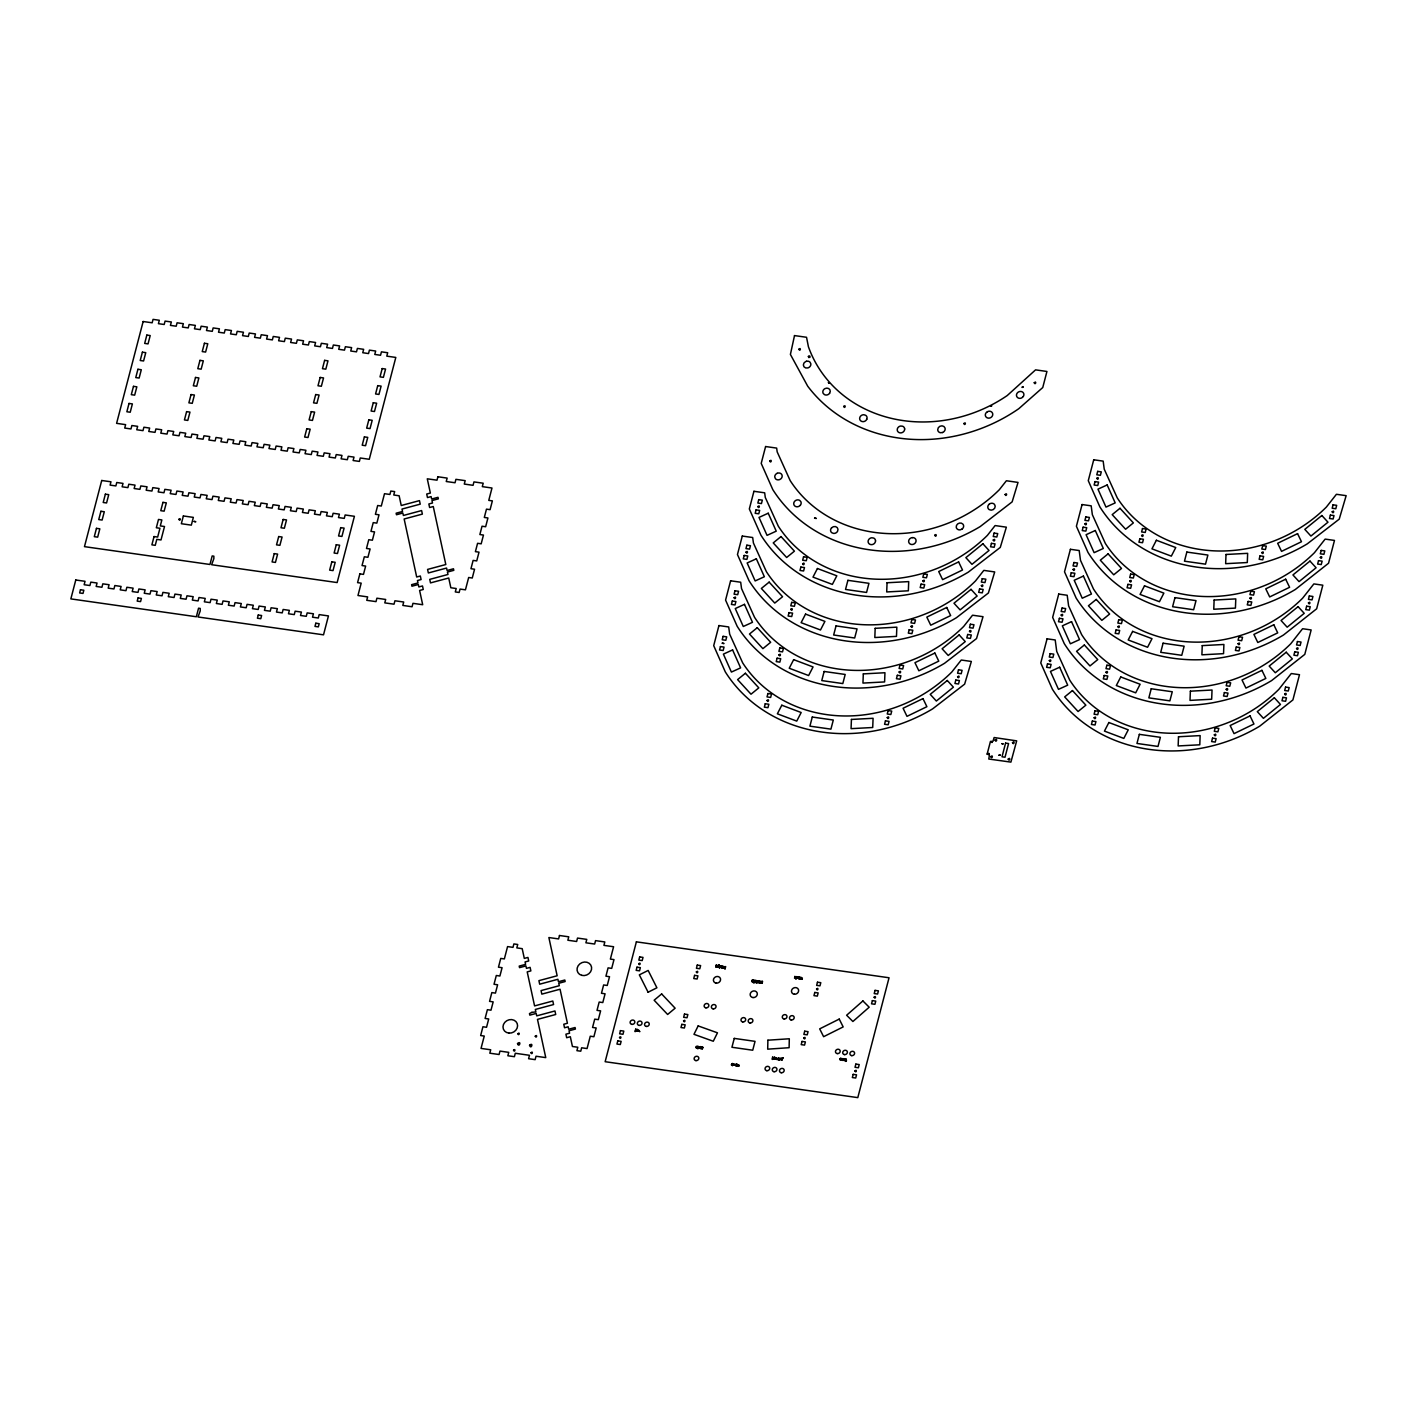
<?xml version="1.0" encoding="UTF-8"?>
<svg xmlns="http://www.w3.org/2000/svg" width="1417" height="1417" viewBox="0 0 1417 1417"><rect width="100%" height="100%" fill="white"/><g stroke="black" fill="none" stroke-linecap="round" stroke-linejoin="round"><path stroke-width="1.5" d="M732.483 1065.566L731.402 1064.663M731.42 1064.982L732.961 1064.291M736.982 1065.602L735.83 1065.336L736.964 1065.797M775.241 1058.304C773.558 1061.209 772.832 1055.948 774.993 1058.003M778.447 1057.791L778.943 1058.8L777.472 1059.42M799.223 979.005L797.222 976.703L797.895 978.067M737.566 1066.204C738.133 1065.832 738.735 1063.706 738.895 1065.141M776.622 1059.154L776.534 1057.755M716.683 967.014L716.648 965.19M716.17 965.207L717.108 965.668M733.085 1065.106C733.705 1062.874 730.357 1063.76 732.979 1064.344M752.126 980.157C751.382 982.034 754.588 981.166 751.842 980.511M773.7 1057.631L774.957 1057.312L775.205 1058.57M779.226 1058.269L779.261 1058.322M718.667 965.455C719.712 964.623 715.302 968.466 719.234 966.553M636.747 1031.151C640.573 1030.336 634.958 1027.786 636.764 1031.204M697.554 1046.472L697.341 1047.854M845.453 1060.288L845.648 1059.402M723.68 968.024L724.052 966.518M724.601 968.342L723.609 967.492M636.286 1030.549L636.481 1029.663L636.959 1031.257M695.782 1047.464L697.571 1046.525M720.987 966.837L719.783 967.581L721.288 966.111M758.113 980.688L758.485 982.052M718.136 965.367L719.482 965.491L718.809 964.764M846.268 1059.207L845.79 1061.422L846.339 1059.296M716.01 966.872L716.648 966.961M774.886 1058.481L773.983 1058.906M777.809 1059.331L778.801 1059.633M777.756 1058.906L778.464 1059.792L777.455 1059.367M799.578 978.934C798.32 978.013 800.942 978.368 799.188 978.952M839.927 1059.473C840.104 1060.624 841.344 1056.427 841.025 1059.349M776.605 1059.101L776.498 1058.393M700.423 1047.092L700.405 1048.669L700.264 1046.578L698.829 1048.438L699.502 1047.128M801.154 978.97L801.012 977.216L800.906 979.2M775.878 1058.481L776.534 1058.782M759.742 982.955L759.955 981.025L759.99 982.689M701.256 1048.775L701.202 1046.738L702.301 1047.181M735.724 1064.38L736.061 1066.098M796.956 978.226L798.143 978.173L797.877 976.703M759.707 982.902L761.23 982.955M720.704 967.333L720.013 965.987L721.005 966.341M754.234 982.902C760.876 977.889 749.203 983.699 756.111 980.936M757.085 981.556L757.829 982.353L757.936 980.653M724.069 966.961L724.211 968.024M781.086 1059.686L781.192 1058.853M725.097 967.457L725.628 966.536L724.973 969.193L724.902 968.112M782.113 1058.658L781.564 1059.951M697.288 1047.252L696.456 1048.119L697.341 1046.933M844.249 1058.871C842.601 1062.307 847.26 1059.367 844.266 1058.924M718.826 965.88L718.809 966.872M844.142 1059.615L844.408 1058.782M718.118 965.314L718.313 967.244M717.834 966.412L718.047 967.156M753.189 980.688L751.718 981.591M774.444 1057.188L774.674 1059.172L774.975 1057.95M840.83 1058.41L839.643 1058.889M698.492 1046.348L697.784 1048.828L698.634 1046.649M772.832 1057.295L772.318 1059.473L772.602 1056.94M735.441 1065.478C735.653 1062.661 736.273 1066.629 736.663 1064.38M775.878 1058.906L776.427 1059.526M719.765 967.528C719.375 970.078 718.667 964.8 720.757 966.111M721.962 966.057C720.314 970.663 725.327 964.499 722.635 967.935M721.784 967.97L722.245 966.057M757.209 980.883L756.359 983.256L758.113 982.477M759.14 980.901L758.68 982.831L759.158 980.954M761.106 982.566L761.106 981.184L759.973 982.636M762.24 981.343L762.098 983.309L762.275 981.396M762.594 981.45L762.098 983.309M795.964 977.606L795.911 979.236L796.567 976.579L795.699 977.553L794.884 976.348L794.547 978.279L796 977.659M779.155 1059.898L780.625 1058.18L779.598 1059.934M801.827 979.306C802.483 975.286 802.766 980.847 801.012 978.598M781.653 1058.216L782.963 1057.702L781.901 1060.164M782.963 1057.702L781.83 1059.934M990.607 406.236L991.758 405.9L990.696 405.705M842.389 1060.394L843.646 1058.641L842.849 1060.412M845.666 1060.624L846.534 1060.695M1022.773 387.284C1020.205 387.939 1024.526 385.477 1022.791 387.337M755.881 982.335L755.474 980.387M753.472 981.042L752.693 979.962M702.425 1048.757L701.645 1048.066M738.027 1066.381L738.93 1065.921M737.637 1064.911L738.594 1065.761M702.549 1048.491L702.053 1046.897L702.956 1047.34M737.283 1064.964L736.433 1064.149L736.734 1065.283M637.685 1031.08L637.508 1029.504M637.296 1029.521L636.676 1030.726M696.137 1046.472L696.314 1047.801M732.146 1065.265L732.288 1065.584M758.13 982.53L758.556 981.184M732.819 1065.407L732.43 1063.512M716.01 965.225L715.957 967.209M798.745 977.517L800.074 977.996L798.603 977.73M778.34 1058.074L778.783 1058.18M839.785 1058.694L840.866 1058.464M637.597 1030.744L636.64 1030.673M755.296 980.812L755.261 982.087M782.255 1059.066L781.157 1058.41L781.352 1060.27M800.198 978.474L799.719 976.951M731.686 1063.972L732.624 1063.582M724.246 966.748L724.494 966.677M738.824 1066.151L737.974 1065.053M801.756 978.899L800.818 979.147M702.797 1047.783L702.442 1046.933M752.834 981.609L751.966 981.025L752.516 981.981M842.956 1060.164C840.564 1060.678 843.15 1056.232 842.088 1060.04M757.245 980.936L758.237 981.343M702.318 1048.846L701.468 1048.509M799.011 977.163L800.056 977.535M648.1 992.219L656.903 987.791L648.154 970.45L639.333 974.861L648.118 992.254M531.818 1012.393L535.874 1011.88L535.343 1009.453L553.569 1004.547L552.807 1001.022L534.581 1005.911L527.213 971.885L530.861 970.911L530.1 967.368L526.451 968.36L525.92 965.933L519.543 967.634L519.207 966.093L525.601 964.375L525.069 961.948L528.718 960.974L527.939 957.431L524.308 958.406L522.2 948.664L516.833 947.902L517.719 944.484L513.875 943.935L512.989 947.353L507.569 946.591L504.363 958.919L500.75 958.423L498.465 967.191L502.079 967.705L499.9 976.012L496.304 975.498L494.019 984.266L497.615 984.78L495.454 993.104L491.841 992.591L489.556 1001.358L493.169 1001.872L490.99 1010.197L487.395 1009.683L485.11 1018.451L488.706 1018.965L486.545 1027.272L482.931 1026.758L480.646 1035.544L484.26 1036.057L481.036 1048.403L490.707 1049.784L489.821 1053.203L499.085 1054.514L499.971 1051.095L508.738 1052.353L507.853 1055.771L514.406 1056.692L515.292 1053.274L529.48 1055.293L528.594 1058.712L535.13 1059.65L536.033 1056.232L545.758 1057.613L537.486 1019.39L555.712 1014.501L554.95 1010.959L536.724 1015.865L536.193 1013.421L529.816 1015.139L529.48 1013.598L531.889 1012.358M845.329 1059.526L844.762 1058.694L845.666 1059.455M718.844 964.818L719.305 966.199M723.201 966.235L722.404 967.705M639.474 1031.505C639.474 1029.362 637.331 1030.673 639.846 1031.611M773.487 1057.985L774.975 1058.251M732.979 1063.706L733.298 1064.486M756.2 980.529L756.465 981.538L755.846 980.351M737.177 1064.326L737.814 1065.389M758.272 980.777L758.378 982.229M845.17 1058.747L845.666 1059.65M845.931 1060.908L845.276 1059.792M843.823 1059.562L844.284 1060.713M839.927 1059.19L840.458 1060.164M799.507 978.669L798.869 978.031M753.012 979.962L753.525 980.883M776.782 1058.517L776.233 1058.286M773.771 1058.269L774.302 1059.261M723.963 967.244L724.424 968.378M736.805 1064.132L737.212 1065.088M696.969 1046.118L697.625 1047.287M767.89 1040.202L767.695 1049.165L789.11 1047.712L789.304 1038.767L767.89 1040.202M851.422 719.446L851.068 728.657L872.713 727.506L873.085 718.295L851.422 719.446M863.307 673.89L862.953 683.083L884.598 681.931L884.952 672.738L863.307 673.89M875.175 628.316L874.82 637.526L896.483 636.375L896.837 627.164L875.175 628.316M887.06 582.759L886.705 591.952L908.35 590.8L908.704 581.608L887.06 582.759M1178.501 736.751L1178.147 745.944L1199.792 744.793L1200.146 735.6L1178.501 736.751M1190.369 691.177L1190.014 700.388L1211.677 699.236L1212.031 690.026L1190.369 691.177M1202.254 645.621L1201.899 654.813L1223.544 653.662L1223.898 644.469L1202.254 645.621M1214.121 600.046L1213.767 609.239L1235.429 608.106L1235.783 598.895L1214.121 600.046M1226.006 554.472L1225.652 563.683L1247.297 562.531L1247.651 553.338L1226.006 554.472M854.929 1070.986C856.346 1073.838 857.214 1068.436 854.929 1070.986M904.648 428.979L904.577 429.865A3.79 3.365 -26.1 0 1 900.149 432.876A3.79 3.365 -26.1 0 1 897.315 429.032L897.634 428.164A3.79 3.365 -26.1 0 1 900.769 426.021L902.647 426.251A3.79 3.365 -26.1 0 1 904.648 428.979M178.879 519.348C180.065 522.288 181.341 516.922 178.879 519.348M194.129 521.527L195.812 521.757L194.218 521.314M517.825 1033.737C519.047 1036.695 520.287 1031.275 517.825 1033.737M530.95 1052.725C532.172 1055.683 533.412 1050.28 530.95 1052.725M535.254 1036.217C536.423 1039.175 537.734 1033.772 535.254 1036.217M619.53 1037.457C620.735 1040.415 621.974 1034.995 619.53 1037.457M722.227 643.3L724.034 643.548L722.316 643.07M734.095 597.726C735.405 600.897 736.716 595.087 734.095 597.726M745.98 552.152C747.273 555.34 748.601 549.53 745.98 552.152M696.349 971.938C697.571 974.896 698.776 969.529 696.349 971.938M757.847 506.595C759.158 509.766 760.486 503.956 757.847 506.595M769.732 461.021C770.972 464.209 772.442 458.364 769.732 461.021M798.851 349.273C800.144 352.443 801.473 346.634 798.851 349.273M767.04 700.476C768.333 703.647 769.661 697.837 767.04 700.476M778.925 654.902C780.218 658.073 781.546 652.263 778.925 654.902M790.792 609.328C792.103 612.498 793.396 606.742 790.792 609.328M802.677 563.771C803.988 566.942 805.246 561.15 802.677 563.771M814.545 518.197L816.351 518.463L814.633 517.984M843.682 406.449C844.975 409.619 846.303 403.81 843.682 406.449M803.776 1038.023C804.962 1040.981 806.202 1035.561 803.776 1038.023M887.237 717.569C888.548 720.739 889.858 714.93 887.237 717.569M899.122 671.995C900.415 675.165 901.743 669.355 899.122 671.995M910.989 626.42C912.229 629.609 913.699 623.763 910.989 626.42M922.874 580.864C924.167 584.034 925.496 578.225 922.874 580.864M874.13 997.214C875.352 1000.172 876.556 994.805 874.13 997.214M934.742 535.289C936.052 538.46 937.363 532.65 934.742 535.289M963.879 423.541C965.154 426.694 966.518 420.938 963.879 423.541M957.609 676.759C958.902 679.93 960.23 674.12 957.609 676.759M969.476 631.203C970.787 634.373 972.115 628.563 969.476 631.203M981.361 585.628C982.654 588.799 983.983 582.989 981.361 585.628M993.228 540.054C994.539 543.225 995.868 537.415 993.228 540.054M1005.114 494.498C1006.407 497.668 1007.735 491.858 1005.114 494.498M987.135 754.092L989.403 754.995L988.8 759.034L1010.906 762.116L1016.68 740.861L994.132 737.531L992.963 741.321L990.465 741.41L987.135 754.092M987.986 753.614L989.314 753.631L987.986 753.614M990.944 742.225L992.272 742.402L991.014 742.065M1034.233 382.732C1035.526 385.902 1036.854 380.093 1034.233 382.732M990.766 756.66C992.148 760.061 993.565 753.862 990.766 756.66M999.003 755.19L1000.349 755.208L999.003 755.19M1001.978 743.783L1003.289 743.978L1002.049 743.624M1008.196 759.14C1009.577 762.523 1010.994 756.341 1008.196 759.14M1012.5 742.632C1013.881 746.015 1015.298 739.816 1012.5 742.632M1049.306 660.588C1050.599 663.758 1051.928 657.949 1049.306 660.588M1061.174 615.031C1062.467 618.202 1063.795 612.392 1061.174 615.031M1073.059 569.457C1074.352 572.61 1075.645 566.853 1073.059 569.457M1084.926 523.883C1086.219 527.071 1087.547 521.243 1084.926 523.883M1096.811 478.326C1098.104 481.497 1099.433 475.687 1096.811 478.326M1094.119 717.764C1095.412 720.934 1096.74 715.124 1094.119 717.764M1105.986 672.189C1107.297 675.378 1108.608 669.568 1105.986 672.189M1117.871 626.633C1119.164 629.803 1120.493 623.994 1117.871 626.633M1129.739 581.059C1131.049 584.229 1132.36 578.419 1129.739 581.059M1141.624 535.502C1142.917 538.673 1144.245 532.863 1141.624 535.502M1214.316 734.856C1215.627 738.009 1216.92 732.252 1214.316 734.856M1226.183 689.282C1227.494 692.47 1228.822 686.643 1226.183 689.282M1238.068 643.725C1239.361 646.896 1240.69 641.086 1238.068 643.725M1249.953 598.151C1251.229 601.304 1252.593 595.565 1249.953 598.151M1261.821 552.595C1263.114 555.765 1264.442 549.955 1261.821 552.595M1284.688 694.064C1285.981 697.235 1287.309 691.425 1284.688 694.064M1296.555 648.49C1297.848 651.661 1299.176 645.851 1296.555 648.49M1308.44 602.916C1309.733 606.086 1311.026 600.33 1308.44 602.916M1320.307 557.359C1321.618 560.53 1322.876 554.738 1320.307 557.359M1332.193 511.785C1333.486 514.956 1334.814 509.146 1332.193 511.785M638.748 963.737C639.935 966.713 641.192 961.346 638.748 963.737M683.579 1020.913C684.765 1023.889 686.005 1018.522 683.579 1020.913M816.546 989.013C817.68 992.006 819.061 986.604 816.546 989.013M875.529 540.904L875.387 541.808A3.79 3.365 -26.1 0 1 870.835 544.606A3.79 3.365 -26.1 0 1 868.231 540.603L868.603 539.735A3.79 3.365 -26.1 0 1 871.845 537.769L873.687 538.07A3.79 3.365 -26.1 0 1 875.529 540.904M513.539 1050.21C514.566 1053.238 516.107 1047.871 513.539 1050.21M995.088 740.099C996.257 743.571 998.029 737.425 995.088 740.099M517.524 1043.55C519.029 1048.598 521.863 1039.83 517.524 1043.55M529.551 1045.268C531.056 1050.298 533.89 1041.548 529.551 1045.268M75.774 579.996L70.85 598.895L196.343 616.749L198.557 608.194L200.24 608.442L200.24 610.886L198.026 616.98L323.519 634.834L328.443 615.917L319.179 614.606L318.294 618.025L312.519 617.192L313.423 613.774L307.17 612.888L306.267 616.306L300.51 615.492L301.396 612.073L295.143 611.188L294.258 614.606L288.483 613.774L289.369 610.355L283.134 609.469L282.231 612.888L276.457 612.073L277.36 608.655L271.108 607.769L270.222 611.188L264.448 610.355L265.333 606.937L259.081 606.051L258.195 609.469L252.421 608.655L253.324 605.236L247.072 604.351L246.168 607.769L240.412 606.937L241.297 603.518L235.045 602.632L234.159 606.051L228.385 605.236L229.271 601.818L223.018 600.932L222.132 604.351L216.358 603.518L217.262 600.1L211.009 599.214L210.106 602.632L204.349 601.818L205.235 598.399L198.982 597.513L198.097 600.932L192.322 600.1L193.208 596.681L186.973 595.795L186.07 599.214L180.313 598.399L181.199 594.981L174.946 594.095L174.061 597.513L168.286 596.681L169.172 593.262L162.92 592.377L162.034 595.795L156.26 594.981L157.163 591.562L150.911 590.676L150.007 594.095L144.251 593.262L145.136 589.862L138.884 588.958L137.998 592.377L132.224 591.562L133.109 588.144L126.857 587.258L125.971 590.676L120.197 589.844L121.1 586.443L114.848 585.54L113.962 588.958L108.188 588.144L109.074 584.725L102.821 583.839L101.935 587.258L96.161 586.443L97.047 583.025L90.812 582.121L89.909 585.54L84.152 584.725L85.038 581.307L75.774 579.996M101.723 480.487L84.471 546.643L209.964 564.48L212.178 555.942L213.861 556.173L213.861 558.635L211.647 564.728L337.14 582.564L354.409 516.302L345.146 514.973L344.26 518.392L338.486 517.577L339.389 514.158L333.137 513.273L332.233 516.691L326.477 515.859L327.362 512.44L321.11 511.555L320.224 514.973L314.45 514.158L315.336 510.74L309.083 509.854L308.197 513.273L302.423 512.44L303.327 509.04L297.074 508.136L296.188 511.555L290.414 510.74L291.3 507.321L285.047 506.436L284.162 509.854L278.387 509.022L279.273 505.621L273.038 504.718L272.135 508.136L266.378 507.321L267.264 503.903L261.011 503.017L260.126 506.436L254.351 505.621L255.237 502.203L248.985 501.299L248.099 504.718L242.325 503.903L243.228 500.484L236.976 499.599L236.072 503.017L230.316 502.203L231.201 498.784L224.949 497.881L224.063 501.299L218.289 500.484L219.174 497.066L212.922 496.18L212.036 499.599L206.262 498.784L207.165 495.365L200.913 494.462L200.027 497.881L194.253 497.066L195.139 493.647L188.886 492.762L188 496.18L182.226 495.365L183.112 491.947L176.877 491.044L175.974 494.462L170.217 493.647L171.103 490.229L164.85 489.343L163.965 492.762L158.19 491.947L159.076 488.528L152.823 487.625L151.938 491.044L146.164 490.229L147.067 486.81L140.814 485.925L139.911 489.343L134.154 488.528L135.04 485.11L128.788 484.224L127.902 487.625L122.128 486.81L123.013 483.392L116.761 482.506L115.875 485.925L110.101 485.11L110.969 481.798L101.723 480.487M143.152 321.517L116.601 423.346L125.617 424.639L124.731 428.058L130.984 428.944L131.87 425.525L137.644 426.34L136.74 429.758L142.993 430.644L143.896 427.225L149.653 428.058L148.767 431.476L155.02 432.362L155.905 428.944L161.68 429.758L160.794 433.177L167.047 434.063L167.932 430.644L173.706 431.476L172.803 434.895L179.056 435.781L179.959 432.362L185.716 433.177L184.83 436.595L191.082 437.481L191.968 434.063L197.742 434.895L196.857 438.314L203.092 439.199L203.995 435.781L209.751 436.595L208.866 440.014L215.118 440.9L216.004 437.481L221.778 438.314L220.893 441.732L227.145 442.618L228.031 439.199L233.805 440.014L232.902 443.432L239.154 444.318L240.058 440.9L245.814 441.732L244.928 445.151L251.181 446.036L252.067 442.618L257.841 443.432L256.955 446.851L263.208 447.737L264.093 444.318L269.868 445.151L268.964 448.569L275.217 449.455L276.102 446.036L281.877 446.851L280.991 450.269L287.244 451.155L288.129 447.737L293.904 448.569L293.018 451.988L299.253 452.873L300.156 449.455L305.913 450.269L305.027 453.688L311.279 454.574L312.165 451.155L317.939 451.988L317.054 455.406L323.306 456.292L324.192 452.873L329.966 453.688L329.063 457.106L335.315 457.992L336.219 454.574L341.975 455.406L341.09 458.825L347.342 459.71L348.228 456.292L354.002 457.106L353.116 460.525L359.369 461.411L360.255 457.992L369.27 459.285L395.804 357.438L386.788 356.145L387.691 352.744L381.439 351.841L380.553 355.26L374.779 354.445L375.664 351.026L369.412 350.141L368.526 353.559L362.752 352.727L363.655 349.326L357.403 348.423L356.499 351.841L350.743 351.026L351.629 347.608L345.376 346.722L344.49 350.141L338.716 349.308L339.602 345.907L333.349 345.004L332.464 348.423L326.689 347.608L327.593 344.189L321.34 343.304L320.437 346.722L314.68 345.907L315.566 342.489L309.313 341.586L308.428 345.004L302.653 344.189L303.539 340.771L297.304 339.885L296.401 343.304L290.627 342.489L291.53 339.07L285.278 338.167L284.392 341.586L278.618 340.771L279.503 337.352L273.251 336.467L272.365 339.885L266.591 339.07L267.494 335.652L261.242 334.749L260.338 338.167L254.582 337.352L255.467 333.934L249.215 333.048L248.329 336.467L242.555 335.652L243.441 332.233L237.188 331.33L236.302 334.749L230.528 333.934L231.432 330.515L225.179 329.63L224.276 333.048L218.519 332.233L219.405 328.815L213.152 327.929L212.267 331.33L206.492 330.515L207.378 327.097L201.143 326.211L200.24 329.63L194.466 328.815L195.369 325.396L189.116 324.511L188.231 327.912L182.456 327.097L183.342 323.678L177.09 322.793L176.204 326.211L170.43 325.396L171.333 321.978L165.081 321.092L164.177 324.493L158.421 323.678L159.306 320.26L153.054 319.374L152.168 322.793L143.152 321.517M80.468 589.755L79.635 592.944L83.001 593.422L83.833 590.234L80.468 589.755M96.462 528.346L94.301 536.671L97.667 537.149L99.828 528.824L96.462 528.346M100.926 511.271L98.747 519.578L102.113 520.057L104.291 511.75L100.926 511.271M105.372 494.179L103.211 502.486L106.576 502.964L108.737 494.657L105.372 494.179M129.018 403.438L126.857 411.762L130.222 412.241L132.383 403.916L129.018 403.438M133.481 386.345L131.303 394.67L134.668 395.148L136.847 386.823L133.481 386.345M137.927 369.27L135.766 377.577L139.132 378.056L141.293 369.748L137.927 369.27M142.391 352.178L140.212 360.503L143.578 360.981L145.756 352.656L142.391 352.178M146.837 335.085L144.676 343.41L148.041 343.888L150.202 335.563L146.837 335.085M138.034 597.939L137.201 601.127L140.566 601.605L141.399 598.417L138.034 597.939M154.046 536.547L151.885 544.854L155.25 545.332L156.809 539.346L161.007 539.948L164.514 526.504L160.298 525.92L161.857 519.933L158.491 519.454L156.331 527.762L159.944 528.275L157.659 537.061L154.046 536.547M162.955 502.362L160.776 510.687L164.142 511.165L166.32 502.84L162.955 502.362M186.601 411.621L184.44 419.946L187.806 420.424L189.967 412.099L186.601 411.621M191.047 394.546L188.886 402.853L192.251 403.331L194.412 395.024L191.047 394.546M195.511 377.453L193.332 385.761L196.715 386.239L198.876 377.932L195.511 377.453M199.956 360.361L197.795 368.686L201.161 369.164L203.322 360.839L199.956 360.361M204.42 343.268L202.241 351.593L205.607 352.071L207.785 343.746L204.42 343.268M183.36 515.965L181.341 523.723L191.33 525.14L193.35 517.382L183.36 515.965M258.248 615.031L257.416 618.219L260.781 618.698L261.614 615.509L258.248 615.031M274.243 553.622L272.082 561.947L275.447 562.425L277.608 554.1L274.243 553.622M278.706 536.547L276.528 544.854L279.893 545.332L282.072 537.025L278.706 536.547M283.152 519.454L280.991 527.762L284.356 528.24L286.517 519.933L283.152 519.454M306.798 428.713L304.637 437.038L308.003 437.516L310.164 429.192L306.798 428.713M311.262 411.639L309.083 419.946L312.449 420.424L314.627 412.117L311.262 411.639M315.708 394.546L313.547 402.853L316.912 403.331L319.073 395.024L315.708 394.546M320.171 377.453L317.993 385.778L321.358 386.256L323.537 377.932L320.171 377.453M324.617 360.361L322.456 368.686L325.821 369.164L327.982 360.839L324.617 360.361M315.814 623.214L314.981 626.403L318.347 626.881L319.179 623.693L315.814 623.214M331.826 561.823L329.647 570.13L333.013 570.608L335.191 562.301L331.826 561.823M336.272 544.73L334.111 553.037L337.476 553.516L339.637 545.208L336.272 544.73M340.735 527.638L338.557 535.963L341.922 536.441L344.101 528.116L340.735 527.638M364.382 436.897L362.203 445.221L365.568 445.7L367.747 437.375L364.382 436.897M368.827 419.822L366.666 428.129L370.032 428.607L372.193 420.3L368.827 419.822M373.291 402.729L371.112 411.036L374.478 411.515L376.656 403.207L373.291 402.729M377.737 385.637L375.576 393.961L378.941 394.44L381.102 386.115L377.737 385.637M382.2 368.562L380.022 376.869L383.387 377.347L385.566 369.04L382.2 368.562M359.865 573.867L357.58 582.635L361.193 583.149L357.97 595.512L367.641 596.894L366.755 600.312L376.019 601.623L376.904 598.204L385.672 599.462L384.786 602.88L394.032 604.191L394.936 600.773L403.703 602.012L402.818 605.431L412.064 606.759L412.967 603.341L422.691 604.722L419.609 590.464L423.258 589.49L422.496 585.965L418.847 586.939L418.316 584.513L411.94 586.213L411.603 584.672L417.98 582.954L417.466 580.527L421.097 579.553L420.335 576.01L416.687 577.002L404.146 518.994L422.372 514.105L421.611 510.563L403.384 515.469L402.853 513.025L396.477 514.743L396.14 513.202L402.534 511.484L402.003 509.057L420.229 504.151L419.467 500.626L401.241 505.515L399.133 495.773L393.767 495.011L394.652 491.593L390.809 491.044L389.923 494.462L384.503 493.701L381.297 506.028L377.684 505.515L375.399 514.3L379.012 514.814L376.833 523.121L373.238 522.607L370.953 531.375L374.549 531.889L372.388 540.214L368.774 539.7L366.489 548.468L370.103 548.981L367.924 557.288L364.328 556.792L362.043 565.56L365.639 566.074L363.478 574.381L359.865 573.867M437.888 476.767L437.003 480.186L427.279 478.804L430.361 493.063L426.712 494.037L427.473 497.562L431.122 496.588L431.636 499.014L438.012 497.314L438.349 498.855L431.972 500.573L432.504 503L428.855 503.974L429.617 507.516L433.265 506.524L445.806 564.533L427.58 569.421L428.359 572.964L446.568 568.058L447.099 570.502L453.475 568.784L453.812 570.325L447.435 572.043L447.967 574.47L429.741 579.376L430.502 582.901L448.728 578.012L450.836 587.754L456.203 588.516L455.3 591.934L459.143 592.483L460.047 589.065L465.449 589.826L468.673 577.498L472.268 578.012L474.553 569.227L470.958 568.713L473.119 560.406L476.732 560.919L479.017 552.152L475.403 551.638L477.582 543.313L481.178 543.827L483.463 535.059L479.867 534.546L482.028 526.221L485.641 526.734L487.926 517.967L484.313 517.453L486.474 509.146L490.087 509.659L492.372 500.874L488.776 500.378L491.982 488.015L482.311 486.633L483.197 483.215L473.951 481.904L473.065 485.322L464.28 484.065L465.183 480.646L455.92 479.336L455.034 482.754L446.249 481.514L447.152 478.096L437.888 476.767M559.485 935.503L558.599 938.922L548.875 937.54L557.147 975.764L538.921 980.653L539.682 984.195L557.908 979.289L558.422 981.715L564.816 980.015L565.135 981.556L558.759 983.274L559.29 985.701L541.064 990.589L541.825 994.132L560.052 989.225L567.42 1023.269L563.771 1024.243L564.533 1027.768L568.182 1026.794L568.695 1029.22L575.089 1027.52L575.408 1029.061L569.032 1030.779L569.563 1033.206L565.914 1034.18L566.676 1037.722L570.325 1036.73L572.433 1046.49L577.799 1047.252L576.914 1050.67L580.757 1051.201L581.643 1047.783L587.063 1048.562L590.269 1036.217L593.882 1036.73L596.167 1027.963L592.554 1027.449L594.733 1019.142L598.328 1019.655L600.613 1010.87L597.018 1010.356L599.178 1002.049L602.792 1002.563L605.077 993.795L601.463 993.282L603.624 984.957L607.238 985.47L609.523 976.703L605.927 976.189L608.088 967.864L611.701 968.378L613.986 959.61L610.373 959.096L613.596 946.733L603.925 945.369L604.811 941.951L595.547 940.622L594.662 944.041L585.894 942.801L586.78 939.382L577.516 938.072L576.63 941.49L567.863 940.233L568.748 936.814L559.485 935.503M636.375 941.844L605.148 1061.705L857.799 1097.626L889.044 977.765L636.375 941.844M718.933 625.552L713.707 645.656L725.291 671.871A155.711 138.37 -26.1 0 0 932.652 708.854L964.64 684.128L971.353 661.456L961.257 660.021L951.781 672.048A135.89 120.764 -26.1 0 1 742.667 662.855L729.666 634.143L728.692 626.952L718.933 625.552M730.605 580.793L725.575 600.1L737.177 626.296A155.711 138.37 -26.1 0 0 944.537 663.298L976.526 638.571L983.026 616.696L972.54 615.208L963.666 626.473A135.89 120.764 -26.1 0 1 754.535 617.298L741.534 588.569L740.684 582.228L730.605 580.793M742.278 536.051L737.46 554.525L749.044 580.74A155.711 138.37 -26.1 0 0 956.404 617.723L988.393 592.997L994.699 571.937L983.823 570.378L975.534 580.917A135.89 120.764 -26.1 0 1 766.42 571.724L753.419 542.994L752.675 537.521L742.278 536.051M753.933 491.292L749.327 508.951L760.929 535.165A155.711 138.37 -26.1 0 0 968.289 572.149L1000.278 547.423L1006.353 527.177L995.106 525.565L987.419 535.343A135.89 120.764 -26.1 0 1 778.287 526.15L765.286 497.438L764.666 492.815L753.933 491.292M765.605 446.532L761.212 463.394L772.796 489.609A155.711 138.37 -26.1 0 0 980.157 526.593L1012.145 501.866L1018.026 482.418L1006.389 480.753L999.286 489.768A135.89 120.764 -26.1 0 1 790.172 480.593L777.171 451.864L776.658 448.091L765.605 446.532M794.512 335.581L790.403 354.445L807.69 386.168A155.711 138.37 -26.1 0 0 1018.805 408.681L1042.753 387.532L1046.933 371.467L1035.561 369.855L1007.221 395.556A135.89 120.764 -26.1 0 1 808.416 346.74L806.539 337.281L794.512 335.581M720.438 646.577L719.535 649.996L723.148 650.509L724.034 647.091L720.438 646.577M723.095 636.339L722.209 639.758L725.823 640.254L726.708 636.853L723.095 636.339M732.306 601.021L731.42 604.439L735.016 604.953L735.919 601.534L732.306 601.021M734.98 590.765L734.095 594.184L737.69 594.697L738.594 591.279L734.98 590.765M744.191 555.446L743.287 558.865L746.901 559.378L747.786 555.96L744.191 555.446M746.865 545.191L745.962 548.609L749.575 549.123L750.461 545.704L746.865 545.191M756.058 509.89L755.172 513.308L758.768 513.804L759.671 510.403L756.058 509.89M758.733 499.634L757.847 503.053L761.443 503.566L762.346 500.148L758.733 499.634M617.777 1040.875L616.944 1044.063L620.309 1044.542L621.142 1041.353L617.777 1040.875M620.433 1030.62L619.619 1033.808L622.984 1034.286L623.799 1031.098L620.433 1030.62M636.995 967.173L636.162 970.362L639.528 970.84L640.36 967.652L636.995 967.173M639.652 956.918L638.837 960.106L642.202 960.584L643.017 957.396L639.652 956.918M808.381 356.375L808.806 357.58L810.099 357.102L809.674 355.88L808.398 356.411M635.808 1029.043L635.153 1031.7L635.826 1029.096M828.431 382.643L829.352 383.316L828.449 382.679M765.251 703.753L764.365 707.172L767.961 707.685L768.846 704.267L765.251 703.753M767.925 693.515L767.022 696.916L770.635 697.43L771.521 694.011L767.925 693.515M777.118 658.197L776.233 661.615L779.846 662.129L780.732 658.71L777.118 658.197M779.793 647.941L778.907 651.359L782.521 651.873L783.406 648.455L779.793 647.941M789.003 612.622L788.118 616.041L791.713 616.554L792.599 613.136L789.003 612.622M791.678 602.367L790.775 605.785L794.388 606.299L795.274 602.88L791.678 602.367M800.871 567.066L799.985 570.466L803.598 570.98L804.484 567.562L800.871 567.066M803.545 556.81L802.66 560.229L806.273 560.742L807.159 557.324L803.545 556.81M681.825 1024.349L680.992 1027.538L684.358 1028.016L685.19 1024.828L681.825 1024.349M684.482 1014.094L683.649 1017.282L687.015 1017.76L687.847 1014.572L684.482 1014.094M694.578 975.357L693.745 978.545L697.111 979.023L697.943 975.835L694.578 975.357M697.253 965.101L696.42 968.289L699.785 968.767L700.618 965.579L697.253 965.101M812.278 717.037L809.904 726.159L830.929 729.135L833.302 720.031L812.278 717.037M824.145 671.463L821.771 680.585L842.814 683.579L845.187 674.457L824.145 671.463M836.03 625.907L833.657 635.011L854.681 638.004L857.055 628.9L836.03 625.907M847.897 580.332L845.524 589.454L866.566 592.448L868.94 583.326L847.897 580.332M734.254 1038.395L731.934 1047.269L752.728 1050.227L755.048 1041.353L734.254 1038.395M754.11 980.192L753.454 982.849L754.145 980.245M802.022 1041.424L801.19 1044.63L804.555 1045.108L805.387 1041.92L802.022 1041.424M804.697 1031.186L803.864 1034.375L807.229 1034.853L808.062 1031.665L804.697 1031.186M814.793 992.449L813.96 995.637L817.326 996.116L818.158 992.927L814.793 992.449M817.467 982.211L816.653 985.364L819.982 985.842L820.797 982.689L817.467 982.211M885.448 720.846L884.562 724.264L888.158 724.778L889.061 721.359L885.448 720.846M888.122 710.59L887.237 714.009L890.832 714.522L891.736 711.104L888.122 710.59M897.333 675.289L896.43 678.708L900.043 679.221L900.929 675.803L897.333 675.289M899.99 665.034L899.104 668.452L902.718 668.966L903.603 665.547L899.99 665.034M909.2 629.715L908.315 633.133L911.91 633.647L912.814 630.228L909.2 629.715M911.875 619.459L910.989 622.878L914.585 623.391L915.488 619.973L911.875 619.459M921.085 584.141L920.182 587.559L923.795 588.073L924.681 584.654L921.085 584.141M923.742 573.903L922.857 577.304L926.47 577.817L927.356 574.399L923.742 573.903M853.176 1074.352L852.343 1077.54L855.709 1078.018L856.541 1074.83L853.176 1074.352M855.85 1064.096L855.018 1067.284L858.383 1067.763L859.216 1064.574L855.85 1064.096M872.376 1000.632L871.544 1003.821L874.909 1004.299L875.741 1001.111L872.376 1000.632M875.051 990.377L874.218 993.565L877.584 994.043L878.416 990.855L875.051 990.377M955.82 680.054L954.916 683.472L958.53 683.986L959.415 680.567L955.82 680.054M958.494 669.798L957.591 673.217L961.204 673.73L962.09 670.312L958.494 669.798M967.687 634.479L966.801 637.898L970.415 638.412L971.3 634.993L967.687 634.479M970.362 624.224L969.476 627.642L973.072 628.156L973.975 624.738L970.362 624.224M979.572 588.923L978.669 592.341L982.282 592.855L983.168 589.437L979.572 588.923M982.247 578.667L981.343 582.086L984.957 582.6L985.842 579.181L982.247 578.667M991.439 543.349L990.554 546.767L994.167 547.281L995.053 543.862L991.439 543.349M994.114 533.093L993.228 536.512L996.824 537.025L997.727 533.607L994.114 533.093M1005.574 743.128L1002.014 756.784L1005.025 757.227L1008.585 743.553L1005.574 743.128M1047.074 638.819L1040.769 662.961L1052.37 689.176A155.711 138.37 -26.1 0 0 1259.731 726.159L1292.906 699.927L1299.495 674.705L1291.294 673.536L1278.86 689.335A135.89 120.764 -26.1 0 1 1069.746 680.16L1056.728 651.43L1055.204 639.97L1047.074 638.819M1058.729 594.06L1052.654 617.387L1064.256 643.601A155.711 138.37 -26.1 0 0 1271.616 680.585L1304.791 654.371L1311.15 629.945L1302.577 628.723L1290.745 643.779A135.89 120.764 -26.1 0 1 1081.614 634.586L1068.613 605.874L1067.196 595.264L1058.729 594.06M1070.402 549.3L1064.521 571.813L1076.123 598.027A155.711 138.37 -26.1 0 0 1283.483 635.011L1316.659 608.796L1322.823 585.186L1313.86 583.91L1302.613 598.204A135.89 120.764 -26.1 0 1 1093.499 589.011L1080.48 560.3L1079.187 550.54L1070.402 549.3M1082.074 504.541L1076.406 526.256L1088.008 552.471A155.711 138.37 -26.1 0 0 1295.368 589.454L1328.544 563.24L1334.477 540.426L1325.143 539.098L1314.498 552.648A135.89 120.764 -26.1 0 1 1105.366 543.455L1092.365 514.725L1091.179 505.834L1082.074 504.541M1093.729 459.781L1088.274 480.682L1099.875 506.896A155.711 138.37 -26.1 0 0 1307.236 543.88L1339.224 519.153L1346.15 495.667L1336.426 494.285L1326.365 507.073A135.89 120.764 -26.1 0 1 1117.251 497.881L1104.233 469.169L1103.17 461.127L1093.729 459.781M1047.5 663.882L1046.614 667.301L1050.227 667.814L1051.113 664.396L1047.5 663.882M1050.174 653.627L1049.288 657.045L1052.902 657.559L1053.787 654.14L1050.174 653.627M1059.385 618.308L1058.499 621.726L1062.095 622.24L1062.98 618.822L1059.385 618.308M1062.059 608.052L1061.156 611.471L1064.769 611.985L1065.655 608.566L1062.059 608.052M1071.252 572.751L1070.366 576.17L1073.98 576.684L1074.865 573.265L1071.252 572.751M1073.927 562.496L1073.041 565.914L1076.654 566.428L1077.54 563.01L1073.927 562.496M1083.137 527.177L1082.251 530.596L1085.847 531.109L1086.733 527.691L1083.137 527.177M1085.812 516.922L1084.908 520.34L1088.522 520.854L1089.407 517.435L1085.812 516.922M1095.004 481.603L1094.119 485.021L1097.732 485.535L1098.618 482.117L1095.004 481.603M1097.679 471.365L1096.793 474.784L1100.407 475.297L1101.292 471.879L1097.679 471.365M1092.33 721.058L1091.427 724.477L1095.04 724.99L1095.926 721.572L1092.33 721.058M1094.987 710.803L1094.101 714.221L1097.714 714.735L1098.6 711.316L1094.987 710.803M1104.197 675.484L1103.312 678.902L1106.907 679.416L1107.811 675.998L1104.197 675.484M1106.872 665.228L1105.986 668.647L1109.582 669.161L1110.485 665.742L1106.872 665.228M1116.082 629.927L1115.179 633.346L1118.792 633.842L1119.678 630.441L1116.082 629.927M1118.739 619.672L1117.854 623.09L1121.467 623.604L1122.353 620.185L1118.739 619.672M1127.95 584.353L1127.064 587.772L1130.66 588.285L1131.563 584.867L1127.95 584.353M1130.624 574.098L1129.739 577.516L1133.334 578.03L1134.238 574.611L1130.624 574.098M1139.835 538.779L1138.931 542.197L1142.545 542.711L1143.43 539.292L1139.835 538.779M1142.492 528.541L1141.606 531.96L1145.219 532.455L1146.105 529.055L1142.492 528.541M1139.339 734.343L1136.965 743.447L1158.008 746.44L1160.381 737.318L1139.339 734.343M1151.224 688.768L1148.85 697.872L1169.875 700.866L1172.266 691.762L1151.224 688.768M1163.091 643.194L1160.718 652.316L1181.76 655.309L1184.134 646.187L1163.091 643.194M1174.976 597.637L1172.603 606.742L1193.628 609.735L1196.019 600.631L1174.976 597.637M1186.844 552.063L1184.47 561.185L1205.513 564.161L1207.886 555.057L1186.844 552.063M1212.527 738.151L1211.624 741.569L1215.237 742.083L1216.123 738.664L1212.527 738.151M1215.201 727.895L1214.298 731.314L1217.911 731.827L1218.797 728.409L1215.201 727.895M1224.394 692.576L1223.509 695.995L1227.122 696.509L1228.008 693.09L1224.394 692.576M1227.069 682.321L1226.183 685.739L1229.779 686.253L1230.682 682.835L1227.069 682.321M1236.279 647.002L1235.394 650.421L1238.989 650.934L1239.875 647.516L1236.279 647.002M1238.954 636.764L1238.051 640.183L1241.664 640.697L1242.55 637.278L1238.954 636.764M1248.147 601.446L1247.261 604.864L1250.874 605.378L1251.76 601.959L1248.147 601.446M1250.821 591.19L1249.936 594.609L1253.531 595.122L1254.435 591.704L1250.821 591.19M1260.032 555.871L1259.146 559.29L1262.742 559.804L1263.627 556.385L1260.032 555.871M1262.706 545.616L1261.803 549.034L1265.416 549.548L1266.302 546.13L1262.706 545.616M1282.881 697.341L1281.995 700.76L1285.609 701.273L1286.494 697.855L1282.881 697.341M1285.556 687.103L1284.67 690.504L1288.283 691.018L1289.169 687.599L1285.556 687.103M1294.766 651.785L1293.88 655.203L1297.476 655.717L1298.379 652.298L1294.766 651.785M1297.441 641.529L1296.537 644.948L1300.151 645.461L1301.036 642.043L1297.441 641.529M1306.633 606.21L1305.748 609.629L1309.361 610.142L1310.247 606.724L1306.633 606.21M1309.308 595.955L1308.422 599.373L1312.036 599.887L1312.921 596.468L1309.308 595.955M1318.518 560.654L1317.633 564.055L1321.229 564.568L1322.132 561.15L1318.518 560.654M1321.193 550.398L1320.307 553.817L1323.903 554.33L1324.789 550.912L1321.193 550.398M1330.386 515.08L1329.5 518.498L1333.114 519.012L1333.999 515.593L1330.386 515.08M1333.06 504.824L1332.175 508.242L1335.788 508.756L1336.674 505.338L1333.06 504.824M698.156 1025.908L693.976 1034.321L713.282 1041.247L717.463 1032.816L698.156 1025.908M817.432 568.518L812.986 577.109L832.364 584.406L836.809 575.816L817.432 568.518M805.547 614.092L801.119 622.683L820.496 629.98L824.924 621.39L805.547 614.092M793.662 659.649L789.234 668.239L808.611 675.537L813.057 666.946L793.662 659.649M781.794 705.223L777.366 713.814L796.744 721.111L801.172 712.521L781.794 705.223M1156.378 540.249L1151.95 548.84L1171.328 556.137L1175.756 547.547L1156.378 540.249M1144.493 585.823L1140.065 594.414L1159.443 601.711L1163.871 593.121L1144.493 585.823M1132.626 631.38L1128.198 639.97L1147.575 647.268L1152.003 638.677L1132.626 631.38M1120.741 676.954L1116.313 685.545L1135.69 692.842L1140.118 684.252L1120.741 676.954M1108.873 722.511L1104.445 731.101L1123.823 738.416L1128.251 729.826L1108.873 722.511M866.743 419.308L866.248 420.123A3.79 3.365 -26.1 0 1 861.022 421.062A3.79 3.365 -26.1 0 1 860.473 416.279L861.182 415.606A3.79 3.365 -26.1 0 1 863.945 414.756L865.698 415.323A3.79 3.365 -26.1 0 1 866.743 419.308M734.484 1064.256C731.509 1065.301 736.822 1065.602 734.52 1064.309M831.566 527.85L831 528.63A3.79 3.365 -26.1 0 0 831.744 532.686L833.444 533.377A3.79 3.365 -26.1 0 0 836.986 532.083L837.553 531.304A3.79 3.365 -26.1 0 0 831.566 527.85M1023.287 396.494L1021.87 397.805A3.79 3.365 -26.1 0 1 1018.15 397.947L1017.424 397.433A3.79 3.365 -26.1 0 1 1017.689 392.544A3.79 3.365 -26.1 0 1 1022.932 392.35L1023.481 393.04A3.79 3.365 -26.1 0 1 1023.287 396.494M829.6 393.271L828.963 393.997A3.79 3.365 -26.1 0 1 824.446 394.599L823.188 393.359A3.79 3.365 -26.1 0 1 824.127 389.179L824.942 388.612A3.79 3.365 -26.1 0 1 829.6 393.271M800.357 505.214L799.649 505.904A3.79 3.365 -26.1 0 1 794.459 505.656A3.79 3.365 -26.1 0 1 795.22 500.768L796.053 500.254A3.79 3.365 -26.1 0 1 799.737 500.431L800.888 501.76A3.79 3.365 -26.1 0 1 800.357 505.214M989.296 504.133L988.605 504.824A3.79 3.365 -26.1 0 0 988.535 509.022L989.208 509.606A3.79 3.365 -26.1 0 0 994.486 504.399L993.813 503.814A3.79 3.365 -26.1 0 0 990.146 503.62L989.296 504.133M862.9 1000.933L846.622 1015.245L852.892 1021.498L869.188 1007.204L862.9 1000.933M661.65 993.937L654.14 1000.225L667.62 1014.466L675.13 1008.196L661.65 993.937M781.015 536.547L773.239 542.906L786.648 557.501L794.423 551.16L781.015 536.547M769.148 582.121L761.354 588.462L774.762 603.075L782.556 596.716L769.148 582.121M757.263 627.678L749.487 634.037L762.895 648.649L770.671 642.291L757.263 627.678M745.395 673.252L737.602 679.611L751.01 694.206L758.803 687.865L745.395 673.252M1119.979 508.278L1112.186 514.637L1125.594 529.232L1133.37 522.891L1119.979 508.278M1108.094 553.852L1100.318 560.193L1113.727 574.806L1121.502 568.447L1108.094 553.852M1096.227 599.409L1088.433 605.768L1101.841 620.363L1109.617 614.022L1096.227 599.409M1084.342 644.983L1076.566 651.324L1089.974 665.937L1097.75 659.596L1084.342 644.983M1072.456 690.557L1064.681 696.898L1078.089 711.511L1085.865 705.152L1072.456 690.557M982.902 543.774L965.863 557.643L971.973 564.338L989.013 550.469L982.902 543.774M971.035 589.348L953.978 603.217L960.106 609.895L977.145 596.026L971.035 589.348M959.15 634.905L942.11 648.773L948.221 655.469L965.26 641.6L959.15 634.905M947.282 680.479L930.225 694.348L936.354 701.043L953.393 687.174L947.282 680.479M1321.848 515.505L1304.809 529.373L1310.92 536.069L1327.977 522.2L1321.848 515.505M1309.981 561.079L1292.942 574.948L1299.052 581.625L1316.092 567.756L1309.981 561.079M1298.096 606.635L1281.057 620.504L1287.167 627.2L1304.225 613.331L1298.096 606.635M1286.229 652.21L1269.189 666.079L1275.3 672.756L1292.339 658.887L1286.229 652.21M1274.344 697.766L1257.304 711.635L1263.415 718.33L1280.472 704.462L1274.344 697.766M987.436 411.727L986.622 412.276A3.79 3.365 -26.1 0 0 985.382 415.642L985.683 416.456A3.79 3.365 -26.1 0 0 990.642 417.661A3.79 3.365 -26.1 0 0 992.396 412.914L991.865 412.205A3.79 3.365 -26.1 0 0 988.357 411.355L987.436 411.727M962.143 529.002L960.354 529.816A3.79 3.365 -26.1 0 1 956.475 528.01L956.245 527.159A3.79 3.365 -26.1 0 1 962.905 524.131L963.383 524.875A3.79 3.365 -26.1 0 1 962.143 529.002M777.189 473.296L776.339 473.792A3.79 3.365 -26.1 0 0 774.78 477.051L775.436 478.663A3.79 3.365 -26.1 0 0 778.819 479.814L779.757 479.531A3.79 3.365 -26.1 0 0 781.954 474.925A3.79 3.365 -26.1 0 0 777.189 473.296M839.236 1019.089L819.681 1028.866L823.614 1036.695L843.168 1026.918L839.236 1019.089M958.618 561.911L938.709 571.547L942.606 579.642L962.515 570.006L958.618 561.911M946.733 607.468L926.824 617.103L930.739 625.198L950.648 615.563L946.733 607.468M934.866 653.042L914.957 662.678L918.854 670.772L938.763 661.137L934.866 653.042M922.981 698.599L903.072 708.252L906.986 716.347L926.895 706.693L922.981 698.599M1297.565 533.642L1277.656 543.278L1281.553 551.372L1301.479 541.719L1297.565 533.642M1285.68 579.199L1265.771 588.834L1269.685 596.929L1289.594 587.293L1285.68 579.199M1273.812 624.773L1253.903 634.409L1257.8 642.503L1277.709 632.868L1273.812 624.773M1261.927 670.33L1242.018 679.983L1245.933 688.077L1265.842 678.424L1261.927 670.33M1250.06 715.904L1230.151 725.539L1234.048 733.634L1253.956 723.998L1250.06 715.904M768.227 513.22L759.016 517.418L767.04 535.36L776.233 531.162L768.227 513.22M756.341 558.794L747.149 562.974L755.155 580.935L764.365 576.737L756.341 558.794M744.474 604.351L735.264 608.548L743.287 626.491L752.48 622.311L744.474 604.351M732.589 649.925L723.396 654.123L731.402 672.065L740.613 667.868L732.589 649.925M1107.173 484.951L1097.962 489.148L1105.986 507.091L1115.197 502.893L1107.173 484.951M1095.288 530.507L1086.095 534.705L1094.119 552.665L1103.312 548.468L1095.288 530.507M1083.42 576.081L1074.21 580.279L1082.234 598.222L1091.444 594.024L1083.42 576.081M1071.535 621.656L1062.343 625.836L1070.366 643.796L1079.559 639.598L1071.535 621.656M1059.668 667.212L1050.458 671.41L1058.481 689.353L1067.692 685.173L1059.668 667.212M806.45 361.282L805.529 361.636A3.79 3.365 -26.1 0 0 807.832 367.924L808.753 367.552A3.79 3.365 -26.1 0 0 810.79 363.638L809.957 362.114A3.79 3.365 -26.1 0 0 806.45 361.282M942.429 432.539L940.498 432.716A3.79 3.365 -26.1 0 1 937.859 430.52L937.735 429.634A3.79 3.365 -26.1 0 1 945.033 428.076L945.157 428.961A3.79 3.365 -26.1 0 1 942.429 432.539M912.601 537.61L911.627 537.752A3.79 3.365 -26.1 0 0 908.651 541.17L908.722 542.056A3.79 3.365 -26.1 0 0 913.097 544.376A3.79 3.365 -26.1 0 0 916.002 540.072L915.683 539.239A3.79 3.365 -26.1 0 0 913.54 537.698L912.601 537.61M508.898 1033.099A7.457 6.624 -26.1 0 0 517.187 1023.535A7.457 6.624 -26.1 0 0 504.771 1022.383A7.457 6.624 -26.1 0 0 508.898 1033.099M581.678 975.339A7.457 6.624 -26.1 0 0 591.562 967.173A7.457 6.624 -26.1 0 0 579.783 963.914A7.457 6.624 -26.1 0 0 581.678 975.339M631.911 1024.385A2.409 2.125 -26.1 0 0 634.745 1021.427A2.409 2.125 -26.1 0 0 630.778 1020.86A2.409 2.125 -26.1 0 0 631.911 1024.385M639.12 1025.412A2.409 2.125 -26.1 0 0 641.954 1022.454A2.409 2.125 -26.1 0 0 637.987 1021.887A2.409 2.125 -26.1 0 0 639.12 1025.412M646.347 1026.439A2.409 2.125 -26.1 0 0 649.163 1023.481A2.409 2.125 -26.1 0 0 645.213 1022.915A2.409 2.125 -26.1 0 0 646.347 1026.439M695.924 1060.607A2.409 2.125 -26.1 0 0 698.74 1057.649A2.409 2.125 -26.1 0 0 694.791 1057.082A2.409 2.125 -26.1 0 0 695.924 1060.607M705.932 1007.841A2.409 2.125 -26.1 0 0 708.766 1004.883A2.409 2.125 -26.1 0 0 704.798 1004.316A2.409 2.125 -26.1 0 0 705.932 1007.841M713.158 1008.869A2.409 2.125 -26.1 0 0 715.975 1005.911A2.409 2.125 -26.1 0 0 712.025 1005.344A2.409 2.125 -26.1 0 0 713.158 1008.869M716.116 983.115A3.666 3.259 -26.1 0 0 720.438 978.58A3.666 3.259 -26.1 0 0 714.398 977.73A3.666 3.259 -26.1 0 0 716.116 983.115M742.774 1021.94A2.409 2.125 -26.1 0 0 745.608 1018.982A2.409 2.125 -26.1 0 0 741.64 1018.416A2.409 2.125 -26.1 0 0 742.774 1021.94M749.983 1022.968A2.409 2.125 -26.1 0 0 752.817 1020.01A2.409 2.125 -26.1 0 0 748.849 1019.443A2.409 2.125 -26.1 0 0 749.983 1022.968M753.012 997.568A3.666 3.259 -26.1 0 0 757.139 992.892A3.666 3.259 -26.1 0 0 751.045 992.272A3.666 3.259 -26.1 0 0 753.012 997.568M794.406 994.238A3.666 3.259 -26.1 0 0 798.444 989.509A3.666 3.259 -26.1 0 0 792.333 988.977A3.666 3.259 -26.1 0 0 794.406 994.238M784.062 1018.947A2.409 2.125 -26.1 0 0 786.896 1015.989A2.409 2.125 -26.1 0 0 782.946 1015.422A2.409 2.125 -26.1 0 0 784.062 1018.947M791.076 1019.939A2.409 2.125 -26.1 0 0 794.158 1017.211A2.409 2.125 -26.1 0 0 790.314 1016.29A2.409 2.125 -26.1 0 0 791.076 1019.939M766.845 1070.685A2.409 2.125 -26.1 0 0 769.661 1067.727A2.409 2.125 -26.1 0 0 765.711 1067.16A2.409 2.125 -26.1 0 0 766.845 1070.685M774.054 1071.713A2.409 2.125 -26.1 0 0 776.87 1068.755A2.409 2.125 -26.1 0 0 772.92 1068.188A2.409 2.125 -26.1 0 0 774.054 1071.713M781.263 1072.74A2.409 2.125 -26.1 0 0 784.097 1069.782A2.409 2.125 -26.1 0 0 780.129 1069.215A2.409 2.125 -26.1 0 0 781.263 1072.74M837.27 1053.593A2.409 2.125 -26.1 0 0 840.104 1050.617A2.409 2.125 -26.1 0 0 836.136 1050.05A2.409 2.125 -26.1 0 0 837.27 1053.593M844.479 1054.602A2.409 2.125 -26.1 0 0 847.313 1051.644A2.409 2.125 -26.1 0 0 843.363 1051.077A2.409 2.125 -26.1 0 0 844.479 1054.602M851.706 1055.63A2.409 2.125 -26.1 0 0 854.522 1052.672A2.409 2.125 -26.1 0 0 850.572 1052.105A2.409 2.125 -26.1 0 0 851.706 1055.63"/></g></svg>
